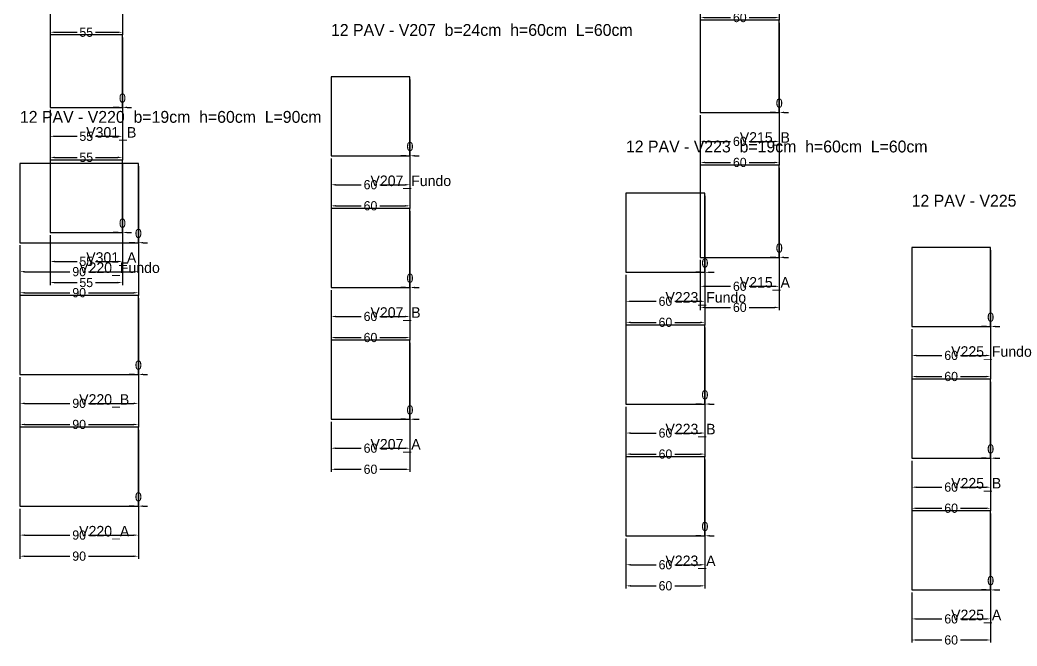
# Model space of a CAD drawing. Header units: metres. Extents: x 946 to 6411, y -603 to 1666.
# Drawn here: x 2367 to 3124, y -603 to -128 of the extents above; entities that cross this region are included whole.
import ezdxf

# ---------------------------------------------------------------- set-up
doc = ezdxf.new("R2010")
doc.units = ezdxf.units.M
doc.layers.add('COTA', color=3, linetype='Continuous')
doc.dimstyles.new('COTA_VIG', dxfattribs={"dimtxt": 7, "dimasz": 3.5, "dimexe": 2, "dimexo": 2, "dimgap": 1.5, "dimtad": 1, "dimdec": 1, "dimcen": 2.5, "dimclrd": 3, "dimclre": 3, "dimclrt": 3, "dimazin": 3, "dimtfac": 1, "dimtmove": 0, "dimatfit": 3})

# ---------------------------------------------------------------- blocks, each defined once
blk = doc.blocks.new('_CLOSEDFILLED')
at = {"color": 0, "linetype": 'BYBLOCK'}
blk.add_solid([(-1, 0.16), (0, 0), (-1, -0.16)], dxfattribs=at)
blk = doc.blocks.new('*D868')
at = {"color": 3}
for p, q in [((2602.96, -432.85), (2602.96, -454.85)), ((2662.96, -432.85), (2662.96, -454.85)), ((2606.46, -452.85), (2625.96, -452.85)), ((2639.96, -452.85), (2659.46, -452.85))]:
    blk.add_line(p, q, dxfattribs=at)
at = {"layer": 'Defpoints'}
for p in [(2602.96, -430.85), (2662.96, -430.85), (2602.96, -452.85)]:
    blk.add_point(p, dxfattribs=at)
at = {"layer": 'COTA', "color": 3, "xscale": 3.5, "yscale": 3.5, "rotation": 180}
blk.add_blockref('_CLOSEDFILLED', (2602.96, -452.85), dxfattribs=at)
at = {"layer": 'COTA', "color": 3, "xscale": 3.5, "yscale": 3.5}
blk.add_blockref('_CLOSEDFILLED', (2662.96, -452.85), dxfattribs=at)
at = {"layer": 'COTA', "color": 3, "insert": (2632.96, -452.85), "char_height": 7, "attachment_point": 5}
blk.add_mtext('60', dxfattribs=at)
blk = doc.blocks.new('*D869')
at = {"color": 3}
for p, q in [((2602.96, -432.85), (2602.96, -470.85)), ((2662.96, -432.85), (2662.96, -470.85)), ((2606.46, -468.85), (2625.96, -468.85)), ((2639.96, -468.85), (2659.46, -468.85))]:
    blk.add_line(p, q, dxfattribs=at)
at = {"layer": 'Defpoints'}
for p in [(2602.96, -430.85), (2662.96, -430.85), (2602.96, -468.85)]:
    blk.add_point(p, dxfattribs=at)
at = {"layer": 'COTA', "color": 3, "xscale": 3.5, "yscale": 3.5, "rotation": 180}
blk.add_blockref('_CLOSEDFILLED', (2602.96, -468.85), dxfattribs=at)
at = {"layer": 'COTA', "color": 3, "xscale": 3.5, "yscale": 3.5}
blk.add_blockref('_CLOSEDFILLED', (2662.96, -468.85), dxfattribs=at)
at = {"layer": 'COTA', "color": 3, "insert": (2632.96, -468.85), "char_height": 7, "attachment_point": 5}
blk.add_mtext('60', dxfattribs=at)
blk = doc.blocks.new('*D871')
at = {"color": 3}
for p, q in [((2602.96, -332.85), (2602.96, -354.85)), ((2662.96, -332.85), (2662.96, -354.85)), ((2606.46, -352.85), (2625.96, -352.85)), ((2639.96, -352.85), (2659.46, -352.85))]:
    blk.add_line(p, q, dxfattribs=at)
at = {"layer": 'Defpoints'}
for p in [(2602.96, -330.85), (2662.96, -330.85), (2602.96, -352.85)]:
    blk.add_point(p, dxfattribs=at)
at = {"layer": 'COTA', "color": 3, "xscale": 3.5, "yscale": 3.5, "rotation": 180}
blk.add_blockref('_CLOSEDFILLED', (2602.96, -352.85), dxfattribs=at)
at = {"layer": 'COTA', "color": 3, "xscale": 3.5, "yscale": 3.5}
blk.add_blockref('_CLOSEDFILLED', (2662.96, -352.85), dxfattribs=at)
at = {"layer": 'COTA', "color": 3, "insert": (2632.96, -352.85), "char_height": 7, "attachment_point": 5}
blk.add_mtext('60', dxfattribs=at)
blk = doc.blocks.new('*D872')
at = {"color": 3}
for p, q in [((2602.96, -332.85), (2602.96, -370.85)), ((2662.96, -332.85), (2662.96, -370.85)), ((2606.46, -368.85), (2625.96, -368.85)), ((2639.96, -368.85), (2659.46, -368.85))]:
    blk.add_line(p, q, dxfattribs=at)
at = {"layer": 'Defpoints'}
for p in [(2602.96, -330.85), (2662.96, -330.85), (2602.96, -368.85)]:
    blk.add_point(p, dxfattribs=at)
at = {"layer": 'COTA', "color": 3, "xscale": 3.5, "yscale": 3.5, "rotation": 180}
blk.add_blockref('_CLOSEDFILLED', (2602.96, -368.85), dxfattribs=at)
at = {"layer": 'COTA', "color": 3, "xscale": 3.5, "yscale": 3.5}
blk.add_blockref('_CLOSEDFILLED', (2662.96, -368.85), dxfattribs=at)
at = {"layer": 'COTA', "color": 3, "insert": (2632.96, -368.85), "char_height": 7, "attachment_point": 5}
blk.add_mtext('60', dxfattribs=at)
blk = doc.blocks.new('*D874')
at = {"color": 3}
for p, q in [((2602.96, -232.85), (2602.96, -254.85)), ((2662.96, -232.85), (2662.96, -254.85)), ((2606.46, -252.85), (2625.96, -252.85)), ((2639.96, -252.85), (2659.46, -252.85))]:
    blk.add_line(p, q, dxfattribs=at)
at = {"layer": 'Defpoints'}
for p in [(2602.96, -230.85), (2662.96, -230.85), (2602.96, -252.85)]:
    blk.add_point(p, dxfattribs=at)
at = {"layer": 'COTA', "color": 3, "xscale": 3.5, "yscale": 3.5, "rotation": 180}
blk.add_blockref('_CLOSEDFILLED', (2602.96, -252.85), dxfattribs=at)
at = {"layer": 'COTA', "color": 3, "xscale": 3.5, "yscale": 3.5}
blk.add_blockref('_CLOSEDFILLED', (2662.96, -252.85), dxfattribs=at)
at = {"layer": 'COTA', "color": 3, "insert": (2632.96, -252.85), "char_height": 7, "attachment_point": 5}
blk.add_mtext('60', dxfattribs=at)
blk = doc.blocks.new('*D875')
at = {"color": 3}
for p, q in [((2602.96, -232.85), (2602.96, -270.85)), ((2662.96, -232.85), (2662.96, -270.85)), ((2606.46, -268.85), (2625.96, -268.85)), ((2639.96, -268.85), (2659.46, -268.85))]:
    blk.add_line(p, q, dxfattribs=at)
at = {"layer": 'Defpoints'}
for p in [(2602.96, -230.85), (2662.96, -230.85), (2602.96, -268.85)]:
    blk.add_point(p, dxfattribs=at)
at = {"layer": 'COTA', "color": 3, "xscale": 3.5, "yscale": 3.5, "rotation": 180}
blk.add_blockref('_CLOSEDFILLED', (2602.96, -268.85), dxfattribs=at)
at = {"layer": 'COTA', "color": 3, "xscale": 3.5, "yscale": 3.5}
blk.add_blockref('_CLOSEDFILLED', (2662.96, -268.85), dxfattribs=at)
at = {"layer": 'COTA', "color": 3, "insert": (2632.96, -268.85), "char_height": 7, "attachment_point": 5}
blk.add_mtext('60', dxfattribs=at)
blk = doc.blocks.new('*D958')
at = {"color": 3}
for p, q in [((2883.55, -309.95), (2883.55, -331.95)), ((2943.55, -309.95), (2943.55, -331.95)), ((2887.05, -329.95), (2906.55, -329.95)), ((2920.55, -329.95), (2940.05, -329.95))]:
    blk.add_line(p, q, dxfattribs=at)
at = {"layer": 'Defpoints'}
for p in [(2883.55, -307.95), (2943.55, -307.95), (2883.55, -329.95)]:
    blk.add_point(p, dxfattribs=at)
at = {"layer": 'COTA', "color": 3, "xscale": 3.5, "yscale": 3.5, "rotation": 180}
blk.add_blockref('_CLOSEDFILLED', (2883.55, -329.95), dxfattribs=at)
at = {"layer": 'COTA', "color": 3, "xscale": 3.5, "yscale": 3.5}
blk.add_blockref('_CLOSEDFILLED', (2943.55, -329.95), dxfattribs=at)
at = {"layer": 'COTA', "color": 3, "insert": (2913.55, -329.95), "char_height": 7, "attachment_point": 5}
blk.add_mtext('60', dxfattribs=at)
blk = doc.blocks.new('*D959')
at = {"color": 3}
for p, q in [((2883.55, -309.95), (2883.55, -347.95)), ((2943.55, -309.95), (2943.55, -347.95)), ((2887.05, -345.95), (2906.55, -345.95)), ((2920.55, -345.95), (2940.05, -345.95))]:
    blk.add_line(p, q, dxfattribs=at)
at = {"layer": 'Defpoints'}
for p in [(2883.55, -307.95), (2943.55, -307.95), (2883.55, -345.95)]:
    blk.add_point(p, dxfattribs=at)
at = {"layer": 'COTA', "color": 3, "xscale": 3.5, "yscale": 3.5, "rotation": 180}
blk.add_blockref('_CLOSEDFILLED', (2883.55, -345.95), dxfattribs=at)
at = {"layer": 'COTA', "color": 3, "xscale": 3.5, "yscale": 3.5}
blk.add_blockref('_CLOSEDFILLED', (2943.55, -345.95), dxfattribs=at)
at = {"layer": 'COTA', "color": 3, "insert": (2913.55, -345.95), "char_height": 7, "attachment_point": 5}
blk.add_mtext('60', dxfattribs=at)
blk = doc.blocks.new('*D961')
at = {"color": 3}
for p, q in [((2883.55, -199.95), (2883.55, -221.95)), ((2943.55, -199.95), (2943.55, -221.95)), ((2887.05, -219.95), (2906.55, -219.95)), ((2920.55, -219.95), (2940.05, -219.95))]:
    blk.add_line(p, q, dxfattribs=at)
at = {"layer": 'Defpoints'}
for p in [(2883.55, -197.95), (2943.55, -197.95), (2883.55, -219.95)]:
    blk.add_point(p, dxfattribs=at)
at = {"layer": 'COTA', "color": 3, "xscale": 3.5, "yscale": 3.5, "rotation": 180}
blk.add_blockref('_CLOSEDFILLED', (2883.55, -219.95), dxfattribs=at)
at = {"layer": 'COTA', "color": 3, "xscale": 3.5, "yscale": 3.5}
blk.add_blockref('_CLOSEDFILLED', (2943.55, -219.95), dxfattribs=at)
at = {"layer": 'COTA', "color": 3, "insert": (2913.55, -219.95), "char_height": 7, "attachment_point": 5}
blk.add_mtext('60', dxfattribs=at)
blk = doc.blocks.new('*D962')
at = {"color": 3}
for p, q in [((2883.55, -199.95), (2883.55, -237.95)), ((2943.55, -199.95), (2943.55, -237.95)), ((2887.05, -235.95), (2906.55, -235.95)), ((2920.55, -235.95), (2940.05, -235.95))]:
    blk.add_line(p, q, dxfattribs=at)
at = {"layer": 'Defpoints'}
for p in [(2883.55, -197.95), (2943.55, -197.95), (2883.55, -235.95)]:
    blk.add_point(p, dxfattribs=at)
at = {"layer": 'COTA', "color": 3, "xscale": 3.5, "yscale": 3.5, "rotation": 180}
blk.add_blockref('_CLOSEDFILLED', (2883.55, -235.95), dxfattribs=at)
at = {"layer": 'COTA', "color": 3, "xscale": 3.5, "yscale": 3.5}
blk.add_blockref('_CLOSEDFILLED', (2943.55, -235.95), dxfattribs=at)
at = {"layer": 'COTA', "color": 3, "insert": (2913.55, -235.95), "char_height": 7, "attachment_point": 5}
blk.add_mtext('60', dxfattribs=at)
blk = doc.blocks.new('*D965')
at = {"color": 3}
for p, q in [((2883.55, -89.95), (2883.55, -127.95)), ((2943.55, -89.95), (2943.55, -127.95)), ((2887.05, -125.95), (2906.55, -125.95)), ((2920.55, -125.95), (2940.05, -125.95))]:
    blk.add_line(p, q, dxfattribs=at)
at = {"layer": 'Defpoints'}
for p in [(2883.55, -87.95), (2943.55, -87.95), (2883.55, -125.95)]:
    blk.add_point(p, dxfattribs=at)
at = {"layer": 'COTA', "color": 3, "xscale": 3.5, "yscale": 3.5, "rotation": 180}
blk.add_blockref('_CLOSEDFILLED', (2883.55, -125.95), dxfattribs=at)
at = {"layer": 'COTA', "color": 3, "xscale": 3.5, "yscale": 3.5}
blk.add_blockref('_CLOSEDFILLED', (2943.55, -125.95), dxfattribs=at)
at = {"layer": 'COTA', "color": 3, "insert": (2913.55, -125.95), "char_height": 7, "attachment_point": 5}
blk.add_mtext('60', dxfattribs=at)
blk = doc.blocks.new('*D1006')
at = {"color": 3}
for p, q in [((2366.63, -498.83), (2366.63, -520.83)), ((2456.63, -498.83), (2456.63, -520.83)), ((2370.13, -518.83), (2404.63, -518.83)), ((2418.63, -518.83), (2453.13, -518.83))]:
    blk.add_line(p, q, dxfattribs=at)
at = {"layer": 'Defpoints'}
for p in [(2366.63, -496.83), (2456.63, -496.83), (2366.63, -518.83)]:
    blk.add_point(p, dxfattribs=at)
at = {"layer": 'COTA', "color": 3, "xscale": 3.5, "yscale": 3.5, "rotation": 180}
blk.add_blockref('_CLOSEDFILLED', (2366.63, -518.83), dxfattribs=at)
at = {"layer": 'COTA', "color": 3, "xscale": 3.5, "yscale": 3.5}
blk.add_blockref('_CLOSEDFILLED', (2456.63, -518.83), dxfattribs=at)
at = {"layer": 'COTA', "color": 3, "insert": (2411.63, -518.83), "char_height": 7, "attachment_point": 5}
blk.add_mtext('90', dxfattribs=at)
blk = doc.blocks.new('*D1007')
at = {"color": 3}
for p, q in [((2366.63, -498.83), (2366.63, -536.83)), ((2456.63, -498.83), (2456.63, -536.83)), ((2370.13, -534.83), (2404.63, -534.83)), ((2418.63, -534.83), (2453.13, -534.83))]:
    blk.add_line(p, q, dxfattribs=at)
at = {"layer": 'Defpoints'}
for p in [(2366.63, -496.83), (2456.63, -496.83), (2366.63, -534.83)]:
    blk.add_point(p, dxfattribs=at)
at = {"layer": 'COTA', "color": 3, "xscale": 3.5, "yscale": 3.5, "rotation": 180}
blk.add_blockref('_CLOSEDFILLED', (2366.63, -534.83), dxfattribs=at)
at = {"layer": 'COTA', "color": 3, "xscale": 3.5, "yscale": 3.5}
blk.add_blockref('_CLOSEDFILLED', (2456.63, -534.83), dxfattribs=at)
at = {"layer": 'COTA', "color": 3, "insert": (2411.63, -534.83), "char_height": 7, "attachment_point": 5}
blk.add_mtext('90', dxfattribs=at)
blk = doc.blocks.new('*D1009')
at = {"color": 3}
for p, q in [((2366.63, -398.83), (2366.63, -420.83)), ((2456.63, -398.83), (2456.63, -420.83)), ((2370.13, -418.83), (2404.63, -418.83)), ((2418.63, -418.83), (2453.13, -418.83))]:
    blk.add_line(p, q, dxfattribs=at)
at = {"layer": 'Defpoints'}
for p in [(2366.63, -396.83), (2456.63, -396.83), (2366.63, -418.83)]:
    blk.add_point(p, dxfattribs=at)
at = {"layer": 'COTA', "color": 3, "xscale": 3.5, "yscale": 3.5, "rotation": 180}
blk.add_blockref('_CLOSEDFILLED', (2366.63, -418.83), dxfattribs=at)
at = {"layer": 'COTA', "color": 3, "xscale": 3.5, "yscale": 3.5}
blk.add_blockref('_CLOSEDFILLED', (2456.63, -418.83), dxfattribs=at)
at = {"layer": 'COTA', "color": 3, "insert": (2411.63, -418.83), "char_height": 7, "attachment_point": 5}
blk.add_mtext('90', dxfattribs=at)
blk = doc.blocks.new('*D1010')
at = {"color": 3}
for p, q in [((2366.63, -398.83), (2366.63, -436.83)), ((2456.63, -398.83), (2456.63, -436.83)), ((2370.13, -434.83), (2404.63, -434.83)), ((2418.63, -434.83), (2453.13, -434.83))]:
    blk.add_line(p, q, dxfattribs=at)
at = {"layer": 'Defpoints'}
for p in [(2366.63, -396.83), (2456.63, -396.83), (2366.63, -434.83)]:
    blk.add_point(p, dxfattribs=at)
at = {"layer": 'COTA', "color": 3, "xscale": 3.5, "yscale": 3.5, "rotation": 180}
blk.add_blockref('_CLOSEDFILLED', (2366.63, -434.83), dxfattribs=at)
at = {"layer": 'COTA', "color": 3, "xscale": 3.5, "yscale": 3.5}
blk.add_blockref('_CLOSEDFILLED', (2456.63, -434.83), dxfattribs=at)
at = {"layer": 'COTA', "color": 3, "insert": (2411.63, -434.83), "char_height": 7, "attachment_point": 5}
blk.add_mtext('90', dxfattribs=at)
blk = doc.blocks.new('*D1012')
at = {"color": 3}
for p, q in [((2366.63, -298.83), (2366.63, -320.83)), ((2456.63, -298.83), (2456.63, -320.83)), ((2370.13, -318.83), (2404.63, -318.83)), ((2418.63, -318.83), (2453.13, -318.83))]:
    blk.add_line(p, q, dxfattribs=at)
at = {"layer": 'Defpoints'}
for p in [(2366.63, -296.83), (2456.63, -296.83), (2366.63, -318.83)]:
    blk.add_point(p, dxfattribs=at)
at = {"layer": 'COTA', "color": 3, "xscale": 3.5, "yscale": 3.5, "rotation": 180}
blk.add_blockref('_CLOSEDFILLED', (2366.63, -318.83), dxfattribs=at)
at = {"layer": 'COTA', "color": 3, "xscale": 3.5, "yscale": 3.5}
blk.add_blockref('_CLOSEDFILLED', (2456.63, -318.83), dxfattribs=at)
at = {"layer": 'COTA', "color": 3, "insert": (2411.63, -318.83), "char_height": 7, "attachment_point": 5}
blk.add_mtext('90', dxfattribs=at)
blk = doc.blocks.new('*D1013')
at = {"color": 3}
for p, q in [((2366.63, -298.83), (2366.63, -336.83)), ((2456.63, -298.83), (2456.63, -336.83)), ((2370.13, -334.83), (2404.63, -334.83)), ((2418.63, -334.83), (2453.13, -334.83))]:
    blk.add_line(p, q, dxfattribs=at)
at = {"layer": 'Defpoints'}
for p in [(2366.63, -296.83), (2456.63, -296.83), (2366.63, -334.83)]:
    blk.add_point(p, dxfattribs=at)
at = {"layer": 'COTA', "color": 3, "xscale": 3.5, "yscale": 3.5, "rotation": 180}
blk.add_blockref('_CLOSEDFILLED', (2366.63, -334.83), dxfattribs=at)
at = {"layer": 'COTA', "color": 3, "xscale": 3.5, "yscale": 3.5}
blk.add_blockref('_CLOSEDFILLED', (2456.63, -334.83), dxfattribs=at)
at = {"layer": 'COTA', "color": 3, "insert": (2411.63, -334.83), "char_height": 7, "attachment_point": 5}
blk.add_mtext('90', dxfattribs=at)
blk = doc.blocks.new('*D1033')
at = {"color": 3}
for p, q in [((2827.06, -521.32), (2827.06, -543.32)), ((2887.06, -521.32), (2887.06, -543.32)), ((2830.56, -541.32), (2850.06, -541.32)), ((2864.06, -541.32), (2883.56, -541.32))]:
    blk.add_line(p, q, dxfattribs=at)
at = {"layer": 'Defpoints'}
for p in [(2827.06, -519.32), (2887.06, -519.32), (2827.06, -541.32)]:
    blk.add_point(p, dxfattribs=at)
at = {"layer": 'COTA', "color": 3, "xscale": 3.5, "yscale": 3.5, "rotation": 180}
blk.add_blockref('_CLOSEDFILLED', (2827.06, -541.32), dxfattribs=at)
at = {"layer": 'COTA', "color": 3, "xscale": 3.5, "yscale": 3.5}
blk.add_blockref('_CLOSEDFILLED', (2887.06, -541.32), dxfattribs=at)
at = {"layer": 'COTA', "color": 3, "insert": (2857.06, -541.32), "char_height": 7, "attachment_point": 5}
blk.add_mtext('60', dxfattribs=at)
blk = doc.blocks.new('*D1034')
at = {"color": 3}
for p, q in [((2827.06, -521.32), (2827.06, -559.32)), ((2887.06, -521.32), (2887.06, -559.32)), ((2830.56, -557.32), (2850.06, -557.32)), ((2864.06, -557.32), (2883.56, -557.32))]:
    blk.add_line(p, q, dxfattribs=at)
at = {"layer": 'Defpoints'}
for p in [(2827.06, -519.32), (2887.06, -519.32), (2827.06, -557.32)]:
    blk.add_point(p, dxfattribs=at)
at = {"layer": 'COTA', "color": 3, "xscale": 3.5, "yscale": 3.5, "rotation": 180}
blk.add_blockref('_CLOSEDFILLED', (2827.06, -557.32), dxfattribs=at)
at = {"layer": 'COTA', "color": 3, "xscale": 3.5, "yscale": 3.5}
blk.add_blockref('_CLOSEDFILLED', (2887.06, -557.32), dxfattribs=at)
at = {"layer": 'COTA', "color": 3, "insert": (2857.06, -557.32), "char_height": 7, "attachment_point": 5}
blk.add_mtext('60', dxfattribs=at)
blk = doc.blocks.new('*D1036')
at = {"color": 3}
for p, q in [((2827.06, -421.32), (2827.06, -443.32)), ((2887.06, -421.32), (2887.06, -443.32)), ((2830.56, -441.32), (2850.06, -441.32)), ((2864.06, -441.32), (2883.56, -441.32))]:
    blk.add_line(p, q, dxfattribs=at)
at = {"layer": 'Defpoints'}
for p in [(2827.06, -419.32), (2887.06, -419.32), (2827.06, -441.32)]:
    blk.add_point(p, dxfattribs=at)
at = {"layer": 'COTA', "color": 3, "xscale": 3.5, "yscale": 3.5, "rotation": 180}
blk.add_blockref('_CLOSEDFILLED', (2827.06, -441.32), dxfattribs=at)
at = {"layer": 'COTA', "color": 3, "xscale": 3.5, "yscale": 3.5}
blk.add_blockref('_CLOSEDFILLED', (2887.06, -441.32), dxfattribs=at)
at = {"layer": 'COTA', "color": 3, "insert": (2857.06, -441.32), "char_height": 7, "attachment_point": 5}
blk.add_mtext('60', dxfattribs=at)
blk = doc.blocks.new('*D1037')
at = {"color": 3}
for p, q in [((2827.06, -421.32), (2827.06, -459.32)), ((2887.06, -421.32), (2887.06, -459.32)), ((2830.56, -457.32), (2850.06, -457.32)), ((2864.06, -457.32), (2883.56, -457.32))]:
    blk.add_line(p, q, dxfattribs=at)
at = {"layer": 'Defpoints'}
for p in [(2827.06, -419.32), (2887.06, -419.32), (2827.06, -457.32)]:
    blk.add_point(p, dxfattribs=at)
at = {"layer": 'COTA', "color": 3, "xscale": 3.5, "yscale": 3.5, "rotation": 180}
blk.add_blockref('_CLOSEDFILLED', (2827.06, -457.32), dxfattribs=at)
at = {"layer": 'COTA', "color": 3, "xscale": 3.5, "yscale": 3.5}
blk.add_blockref('_CLOSEDFILLED', (2887.06, -457.32), dxfattribs=at)
at = {"layer": 'COTA', "color": 3, "insert": (2857.06, -457.32), "char_height": 7, "attachment_point": 5}
blk.add_mtext('60', dxfattribs=at)
blk = doc.blocks.new('*D1039')
at = {"color": 3}
for p, q in [((2827.06, -321.32), (2827.06, -343.32)), ((2887.06, -321.32), (2887.06, -343.32)), ((2830.56, -341.32), (2850.06, -341.32)), ((2864.06, -341.32), (2883.56, -341.32))]:
    blk.add_line(p, q, dxfattribs=at)
at = {"layer": 'Defpoints'}
for p in [(2827.06, -319.32), (2887.06, -319.32), (2827.06, -341.32)]:
    blk.add_point(p, dxfattribs=at)
at = {"layer": 'COTA', "color": 3, "xscale": 3.5, "yscale": 3.5, "rotation": 180}
blk.add_blockref('_CLOSEDFILLED', (2827.06, -341.32), dxfattribs=at)
at = {"layer": 'COTA', "color": 3, "xscale": 3.5, "yscale": 3.5}
blk.add_blockref('_CLOSEDFILLED', (2887.06, -341.32), dxfattribs=at)
at = {"layer": 'COTA', "color": 3, "insert": (2857.06, -341.32), "char_height": 7, "attachment_point": 5}
blk.add_mtext('60', dxfattribs=at)
blk = doc.blocks.new('*D1040')
at = {"color": 3}
for p, q in [((2827.06, -321.32), (2827.06, -359.32)), ((2887.06, -321.32), (2887.06, -359.32)), ((2830.56, -357.32), (2850.06, -357.32)), ((2864.06, -357.32), (2883.56, -357.32))]:
    blk.add_line(p, q, dxfattribs=at)
at = {"layer": 'Defpoints'}
for p in [(2827.06, -319.32), (2887.06, -319.32), (2827.06, -357.32)]:
    blk.add_point(p, dxfattribs=at)
at = {"layer": 'COTA', "color": 3, "xscale": 3.5, "yscale": 3.5, "rotation": 180}
blk.add_blockref('_CLOSEDFILLED', (2827.06, -357.32), dxfattribs=at)
at = {"layer": 'COTA', "color": 3, "xscale": 3.5, "yscale": 3.5}
blk.add_blockref('_CLOSEDFILLED', (2887.06, -357.32), dxfattribs=at)
at = {"layer": 'COTA', "color": 3, "insert": (2857.06, -357.32), "char_height": 7, "attachment_point": 5}
blk.add_mtext('60', dxfattribs=at)
blk = doc.blocks.new('*D1051')
at = {"color": 3}
for p, q in [((3044.12, -562.43), (3044.12, -584.43)), ((3104.12, -562.43), (3104.12, -584.43)), ((3047.62, -582.43), (3067.12, -582.43)), ((3081.12, -582.43), (3100.62, -582.43))]:
    blk.add_line(p, q, dxfattribs=at)
at = {"layer": 'Defpoints'}
for p in [(3044.12, -560.43), (3104.12, -560.43), (3044.12, -582.43)]:
    blk.add_point(p, dxfattribs=at)
at = {"layer": 'COTA', "color": 3, "xscale": 3.5, "yscale": 3.5, "rotation": 180}
blk.add_blockref('_CLOSEDFILLED', (3044.12, -582.43), dxfattribs=at)
at = {"layer": 'COTA', "color": 3, "xscale": 3.5, "yscale": 3.5}
blk.add_blockref('_CLOSEDFILLED', (3104.12, -582.43), dxfattribs=at)
at = {"layer": 'COTA', "color": 3, "insert": (3074.12, -582.43), "char_height": 7, "attachment_point": 5}
blk.add_mtext('60', dxfattribs=at)
blk = doc.blocks.new('*D1052')
at = {"color": 3}
for p, q in [((3044.12, -562.43), (3044.12, -600.43)), ((3104.12, -562.43), (3104.12, -600.43)), ((3047.62, -598.43), (3067.12, -598.43)), ((3081.12, -598.43), (3100.62, -598.43))]:
    blk.add_line(p, q, dxfattribs=at)
at = {"layer": 'Defpoints'}
for p in [(3044.12, -560.43), (3104.12, -560.43), (3044.12, -598.43)]:
    blk.add_point(p, dxfattribs=at)
at = {"layer": 'COTA', "color": 3, "xscale": 3.5, "yscale": 3.5, "rotation": 180}
blk.add_blockref('_CLOSEDFILLED', (3044.12, -598.43), dxfattribs=at)
at = {"layer": 'COTA', "color": 3, "xscale": 3.5, "yscale": 3.5}
blk.add_blockref('_CLOSEDFILLED', (3104.12, -598.43), dxfattribs=at)
at = {"layer": 'COTA', "color": 3, "insert": (3074.12, -598.43), "char_height": 7, "attachment_point": 5}
blk.add_mtext('60', dxfattribs=at)
blk = doc.blocks.new('*D1054')
at = {"color": 3}
for p, q in [((3044.12, -462.43), (3044.12, -484.43)), ((3104.12, -462.43), (3104.12, -484.43)), ((3047.62, -482.43), (3067.12, -482.43)), ((3081.12, -482.43), (3100.62, -482.43))]:
    blk.add_line(p, q, dxfattribs=at)
at = {"layer": 'Defpoints'}
for p in [(3044.12, -460.43), (3104.12, -460.43), (3044.12, -482.43)]:
    blk.add_point(p, dxfattribs=at)
at = {"layer": 'COTA', "color": 3, "xscale": 3.5, "yscale": 3.5, "rotation": 180}
blk.add_blockref('_CLOSEDFILLED', (3044.12, -482.43), dxfattribs=at)
at = {"layer": 'COTA', "color": 3, "xscale": 3.5, "yscale": 3.5}
blk.add_blockref('_CLOSEDFILLED', (3104.12, -482.43), dxfattribs=at)
at = {"layer": 'COTA', "color": 3, "insert": (3074.12, -482.43), "char_height": 7, "attachment_point": 5}
blk.add_mtext('60', dxfattribs=at)
blk = doc.blocks.new('*D1055')
at = {"color": 3}
for p, q in [((3044.12, -462.43), (3044.12, -500.43)), ((3104.12, -462.43), (3104.12, -500.43)), ((3047.62, -498.43), (3067.12, -498.43)), ((3081.12, -498.43), (3100.62, -498.43))]:
    blk.add_line(p, q, dxfattribs=at)
at = {"layer": 'Defpoints'}
for p in [(3044.12, -460.43), (3104.12, -460.43), (3044.12, -498.43)]:
    blk.add_point(p, dxfattribs=at)
at = {"layer": 'COTA', "color": 3, "xscale": 3.5, "yscale": 3.5, "rotation": 180}
blk.add_blockref('_CLOSEDFILLED', (3044.12, -498.43), dxfattribs=at)
at = {"layer": 'COTA', "color": 3, "xscale": 3.5, "yscale": 3.5}
blk.add_blockref('_CLOSEDFILLED', (3104.12, -498.43), dxfattribs=at)
at = {"layer": 'COTA', "color": 3, "insert": (3074.12, -498.43), "char_height": 7, "attachment_point": 5}
blk.add_mtext('60', dxfattribs=at)
blk = doc.blocks.new('*D1057')
at = {"color": 3}
for p, q in [((3044.12, -362.43), (3044.12, -384.43)), ((3104.12, -362.43), (3104.12, -384.43)), ((3047.62, -382.43), (3067.12, -382.43)), ((3081.12, -382.43), (3100.62, -382.43))]:
    blk.add_line(p, q, dxfattribs=at)
at = {"layer": 'Defpoints'}
for p in [(3044.12, -360.43), (3104.12, -360.43), (3044.12, -382.43)]:
    blk.add_point(p, dxfattribs=at)
at = {"layer": 'COTA', "color": 3, "xscale": 3.5, "yscale": 3.5, "rotation": 180}
blk.add_blockref('_CLOSEDFILLED', (3044.12, -382.43), dxfattribs=at)
at = {"layer": 'COTA', "color": 3, "xscale": 3.5, "yscale": 3.5}
blk.add_blockref('_CLOSEDFILLED', (3104.12, -382.43), dxfattribs=at)
at = {"layer": 'COTA', "color": 3, "insert": (3074.12, -382.43), "char_height": 7, "attachment_point": 5}
blk.add_mtext('60', dxfattribs=at)
blk = doc.blocks.new('*D1058')
at = {"color": 3}
for p, q in [((3044.12, -362.43), (3044.12, -400.43)), ((3104.12, -362.43), (3104.12, -400.43)), ((3047.62, -398.43), (3067.12, -398.43)), ((3081.12, -398.43), (3100.62, -398.43))]:
    blk.add_line(p, q, dxfattribs=at)
at = {"layer": 'Defpoints'}
for p in [(3044.12, -360.43), (3104.12, -360.43), (3044.12, -398.43)]:
    blk.add_point(p, dxfattribs=at)
at = {"layer": 'COTA', "color": 3, "xscale": 3.5, "yscale": 3.5, "rotation": 180}
blk.add_blockref('_CLOSEDFILLED', (3044.12, -398.43), dxfattribs=at)
at = {"layer": 'COTA', "color": 3, "xscale": 3.5, "yscale": 3.5}
blk.add_blockref('_CLOSEDFILLED', (3104.12, -398.43), dxfattribs=at)
at = {"layer": 'COTA', "color": 3, "insert": (3074.12, -398.43), "char_height": 7, "attachment_point": 5}
blk.add_mtext('60', dxfattribs=at)
blk = doc.blocks.new('*D1318')
at = {"color": 3}
for p, q in [((2389.5, -291.09), (2389.5, -313.09)), ((2444.5, -291.09), (2444.5, -313.09)), ((2393, -311.09), (2410, -311.09)), ((2424, -311.09), (2441, -311.09))]:
    blk.add_line(p, q, dxfattribs=at)
at = {"layer": 'Defpoints'}
for p in [(2389.5, -289.09), (2444.5, -289.09), (2389.5, -311.09)]:
    blk.add_point(p, dxfattribs=at)
at = {"layer": 'COTA', "color": 3, "xscale": 3.5, "yscale": 3.5, "rotation": 180}
blk.add_blockref('_CLOSEDFILLED', (2389.5, -311.09), dxfattribs=at)
at = {"layer": 'COTA', "color": 3, "xscale": 3.5, "yscale": 3.5}
blk.add_blockref('_CLOSEDFILLED', (2444.5, -311.09), dxfattribs=at)
at = {"layer": 'COTA', "color": 3, "insert": (2417, -311.09), "char_height": 7, "attachment_point": 5}
blk.add_mtext('55', dxfattribs=at)
blk = doc.blocks.new('*D1319')
at = {"color": 3}
for p, q in [((2389.5, -291.09), (2389.5, -329.09)), ((2444.5, -291.09), (2444.5, -329.09)), ((2393, -327.09), (2410, -327.09)), ((2424, -327.09), (2441, -327.09))]:
    blk.add_line(p, q, dxfattribs=at)
at = {"layer": 'Defpoints'}
for p in [(2389.5, -289.09), (2444.5, -289.09), (2389.5, -327.09)]:
    blk.add_point(p, dxfattribs=at)
at = {"layer": 'COTA', "color": 3, "xscale": 3.5, "yscale": 3.5, "rotation": 180}
blk.add_blockref('_CLOSEDFILLED', (2389.5, -327.09), dxfattribs=at)
at = {"layer": 'COTA', "color": 3, "xscale": 3.5, "yscale": 3.5}
blk.add_blockref('_CLOSEDFILLED', (2444.5, -327.09), dxfattribs=at)
at = {"layer": 'COTA', "color": 3, "insert": (2417, -327.09), "char_height": 7, "attachment_point": 5}
blk.add_mtext('55', dxfattribs=at)
blk = doc.blocks.new('*D1321')
at = {"color": 3}
for p, q in [((2389.5, -196.09), (2389.5, -218.09)), ((2444.5, -196.09), (2444.5, -218.09)), ((2393, -216.09), (2410, -216.09)), ((2424, -216.09), (2441, -216.09))]:
    blk.add_line(p, q, dxfattribs=at)
at = {"layer": 'Defpoints'}
for p in [(2389.5, -194.09), (2444.5, -194.09), (2389.5, -216.09)]:
    blk.add_point(p, dxfattribs=at)
at = {"layer": 'COTA', "color": 3, "xscale": 3.5, "yscale": 3.5, "rotation": 180}
blk.add_blockref('_CLOSEDFILLED', (2389.5, -216.09), dxfattribs=at)
at = {"layer": 'COTA', "color": 3, "xscale": 3.5, "yscale": 3.5}
blk.add_blockref('_CLOSEDFILLED', (2444.5, -216.09), dxfattribs=at)
at = {"layer": 'COTA', "color": 3, "insert": (2417, -216.09), "char_height": 7, "attachment_point": 5}
blk.add_mtext('55', dxfattribs=at)
blk = doc.blocks.new('*D1322')
at = {"color": 3}
for p, q in [((2389.5, -196.09), (2389.5, -234.09)), ((2444.5, -196.09), (2444.5, -234.09)), ((2393, -232.09), (2410, -232.09)), ((2424, -232.09), (2441, -232.09))]:
    blk.add_line(p, q, dxfattribs=at)
at = {"layer": 'Defpoints'}
for p in [(2389.5, -194.09), (2444.5, -194.09), (2389.5, -232.09)]:
    blk.add_point(p, dxfattribs=at)
at = {"layer": 'COTA', "color": 3, "xscale": 3.5, "yscale": 3.5, "rotation": 180}
blk.add_blockref('_CLOSEDFILLED', (2389.5, -232.09), dxfattribs=at)
at = {"layer": 'COTA', "color": 3, "xscale": 3.5, "yscale": 3.5}
blk.add_blockref('_CLOSEDFILLED', (2444.5, -232.09), dxfattribs=at)
at = {"layer": 'COTA', "color": 3, "insert": (2417, -232.09), "char_height": 7, "attachment_point": 5}
blk.add_mtext('55', dxfattribs=at)
blk = doc.blocks.new('*D1325')
at = {"color": 3}
for p, q in [((2389.5, -101.09), (2389.5, -139.09)), ((2444.5, -101.09), (2444.5, -139.09)), ((2393, -137.09), (2410, -137.09)), ((2424, -137.09), (2441, -137.09))]:
    blk.add_line(p, q, dxfattribs=at)
at = {"layer": 'Defpoints'}
for p in [(2389.5, -99.09), (2444.5, -99.09), (2389.5, -137.09)]:
    blk.add_point(p, dxfattribs=at)
at = {"layer": 'COTA', "color": 3, "xscale": 3.5, "yscale": 3.5, "rotation": 180}
blk.add_blockref('_CLOSEDFILLED', (2389.5, -137.09), dxfattribs=at)
at = {"layer": 'COTA', "color": 3, "xscale": 3.5, "yscale": 3.5}
blk.add_blockref('_CLOSEDFILLED', (2444.5, -137.09), dxfattribs=at)
at = {"layer": 'COTA', "color": 3, "insert": (2417, -137.09), "char_height": 7, "attachment_point": 5}
blk.add_mtext('55', dxfattribs=at)

msp = doc.modelspace()

# ---------------------------------------------------------------- linework, layer by layer
at = {"layer": 'Paineis'}
for points in [[(2883.55, -197.95), (2943.55, -197.95), (2943.55, -127.95), (2883.55, -127.95)], [(2389.5, -194.09), (2444.5, -194.09), (2444.5, -139.09), (2389.5, -139.09)], [(2602.96, -230.85), (2662.96, -230.85), (2662.96, -170.85), (2602.96, -170.85)], [(2389.5, -289.09), (2444.5, -289.09), (2444.5, -234.09), (2389.5, -234.09)], [(2366.63, -296.83), (2456.63, -296.83), (2456.63, -236.83), (2366.63, -236.83)], [(2883.55, -307.95), (2943.55, -307.95), (2943.55, -237.95), (2883.55, -237.95)], [(2827.06, -319.32), (2887.06, -319.32), (2887.06, -259.32), (2827.06, -259.32)], [(2602.96, -330.85), (2662.96, -330.85), (2662.96, -270.85), (2602.96, -270.85)], [(3044.12, -360.43), (3104.12, -360.43), (3104.12, -300.43), (3044.12, -300.43)], [(2366.63, -396.83), (2456.63, -396.83), (2456.63, -336.83), (2366.63, -336.83)], [(2827.06, -419.32), (2887.06, -419.32), (2887.06, -359.32), (2827.06, -359.32)], [(2602.96, -430.85), (2662.96, -430.85), (2662.96, -370.85), (2602.96, -370.85)], [(3044.12, -460.43), (3104.12, -460.43), (3104.12, -400.43), (3044.12, -400.43)], [(2366.63, -496.83), (2456.63, -496.83), (2456.63, -436.83), (2366.63, -436.83)], [(2827.06, -519.32), (2887.06, -519.32), (2887.06, -459.32), (2827.06, -459.32)], [(3044.12, -560.43), (3104.12, -560.43), (3104.12, -500.43), (3044.12, -500.43)]]:
    msp.add_lwpolyline(points, close=True, dxfattribs=at)

# ---------------------------------------------------------------- texts
at = {"layer": 'NOMENCLATURA', "char_height": 9, "attachment_point": 1}
for s, insert in [('12 PAV - V207  b=24cm  h=60cm  L=60cm', (2602.96, -130.85)), ('12 PAV - V220  b=19cm  h=60cm  L=90cm', (2366.63, -196.83)), ('12 PAV - V223  b=19cm  h=60cm  L=60cm', (2827.06, -219.32)), ('12 PAV - V225  b=27cm  h=60cm  L=60cm', (3044.12, -260.43))]:
    msp.add_mtext(s, dxfattribs=dict(at, insert=insert))
at = {"layer": 'Texto Secao', "char_height": 8, "attachment_point": 1}
for s, insert in [('V301_B', (2417, -209.09)), ('V215_B', (2913.55, -212.95)), ('V207_Fundo', (2632.96, -245.85)), ('V301_A', (2417, -304.09)), ('V220_Fundo', (2411.63, -311.83)), ('V215_A', (2913.55, -322.95)), ('V223_Fundo', (2857.06, -334.32)), ('V207_B', (2632.96, -345.85)), ('V225_Fundo', (3074.12, -375.43)), ('V220_B', (2411.63, -411.83)), ('V223_B', (2857.06, -434.32)), ('V207_A', (2632.96, -445.85)), ('V225_B', (3074.12, -475.43)), ('V220_A', (2411.63, -511.83)), ('V223_A', (2857.06, -534.32)), ('V225_A', (3074.12, -575.43))]:
    msp.add_mtext(s, dxfattribs=dict(at, insert=insert))

# ---------------------------------------------------------------- dimensions: what is measured, and where the dimension line sits
at = {"layer": 'COTA'}
for base, p1, p2, picture, middle in [((2883.55, -125.95), (2883.55, -87.95), (2943.55, -87.95), '*D965', (2913.55, -125.95)), ((2389.5, -137.09), (2389.5, -99.09), (2444.5, -99.09), '*D1325', (2417, -137.09)), ((2389.5, -216.09), (2389.5, -194.09), (2444.5, -194.09), '*D1321', (2417, -216.09)), ((2389.5, -232.09), (2389.5, -194.09), (2444.5, -194.09), '*D1322', (2417, -232.09)), ((2883.55, -219.95), (2883.55, -197.95), (2943.55, -197.95), '*D961', (2913.55, -219.95)), ((2883.55, -235.95), (2883.55, -197.95), (2943.55, -197.95), '*D962', (2913.55, -235.95)), ((2602.96, -252.85), (2602.96, -230.85), (2662.96, -230.85), '*D874', (2632.96, -252.85)), ((2602.96, -268.85), (2602.96, -230.85), (2662.96, -230.85), '*D875', (2632.96, -268.85)), ((2389.5, -311.09), (2389.5, -289.09), (2444.5, -289.09), '*D1318', (2417, -311.09)), ((2389.5, -327.09), (2389.5, -289.09), (2444.5, -289.09), '*D1319', (2417, -327.09)), ((2366.63, -318.83), (2366.63, -296.83), (2456.63, -296.83), '*D1012', (2411.63, -318.83)), ((2366.63, -334.83), (2366.63, -296.83), (2456.63, -296.83), '*D1013', (2411.63, -334.83)), ((2883.55, -329.95), (2883.55, -307.95), (2943.55, -307.95), '*D958', (2913.55, -329.95)), ((2883.55, -345.95), (2883.55, -307.95), (2943.55, -307.95), '*D959', (2913.55, -345.95)), ((2827.06, -341.32), (2827.06, -319.32), (2887.06, -319.32), '*D1039', (2857.06, -341.32)), ((2827.06, -357.32), (2827.06, -319.32), (2887.06, -319.32), '*D1040', (2857.06, -357.32)), ((2602.96, -352.85), (2602.96, -330.85), (2662.96, -330.85), '*D871', (2632.96, -352.85)), ((2602.96, -368.85), (2602.96, -330.85), (2662.96, -330.85), '*D872', (2632.96, -368.85)), ((3044.12, -382.43), (3044.12, -360.43), (3104.12, -360.43), '*D1057', (3074.12, -382.43)), ((3044.12, -398.43), (3044.12, -360.43), (3104.12, -360.43), '*D1058', (3074.12, -398.43)), ((2366.63, -418.83), (2366.63, -396.83), (2456.63, -396.83), '*D1009', (2411.63, -418.83)), ((2366.63, -434.83), (2366.63, -396.83), (2456.63, -396.83), '*D1010', (2411.63, -434.83)), ((2827.06, -441.32), (2827.06, -419.32), (2887.06, -419.32), '*D1036', (2857.06, -441.32)), ((2827.06, -457.32), (2827.06, -419.32), (2887.06, -419.32), '*D1037', (2857.06, -457.32)), ((2602.96, -452.85), (2602.96, -430.85), (2662.96, -430.85), '*D868', (2632.96, -452.85)), ((2602.96, -468.85), (2602.96, -430.85), (2662.96, -430.85), '*D869', (2632.96, -468.85)), ((3044.12, -482.43), (3044.12, -460.43), (3104.12, -460.43), '*D1054', (3074.12, -482.43)), ((3044.12, -498.43), (3044.12, -460.43), (3104.12, -460.43), '*D1055', (3074.12, -498.43)), ((2366.63, -518.83), (2366.63, -496.83), (2456.63, -496.83), '*D1006', (2411.63, -518.83)), ((2366.63, -534.83), (2366.63, -496.83), (2456.63, -496.83), '*D1007', (2411.63, -534.83)), ((2827.06, -541.32), (2827.06, -519.32), (2887.06, -519.32), '*D1033', (2857.06, -541.32)), ((2827.06, -557.32), (2827.06, -519.32), (2887.06, -519.32), '*D1034', (2857.06, -557.32)), ((3044.12, -582.43), (3044.12, -560.43), (3104.12, -560.43), '*D1051', (3074.12, -582.43)), ((3044.12, -598.43), (3044.12, -560.43), (3104.12, -560.43), '*D1052', (3074.12, -598.43))]:
    dim = msp.add_linear_dim(base=base, p1=p1, p2=p2, dimstyle='COTA_VIG', dxfattribs=at)
    dim.commit()
    dim.dimension.update_dxf_attribs({"geometry": picture, "text_midpoint": middle})
for base, p1, p2 in [((2943.55, -197.95), (2943.55, -197.95), (2943.55, -127.95)), ((2444.5, -194.09), (2444.5, -194.09), (2444.5, -139.09)), ((2662.96, -230.85), (2662.96, -230.85), (2662.96, -170.85)), ((2444.5, -289.09), (2444.5, -289.09), (2444.5, -234.09)), ((2456.63, -296.83), (2456.63, -296.83), (2456.63, -236.83)), ((2943.55, -307.95), (2943.55, -307.95), (2943.55, -237.95)), ((2887.06, -319.32), (2887.06, -319.32), (2887.06, -259.32)), ((2662.96, -330.85), (2662.96, -330.85), (2662.96, -270.85)), ((3104.12, -360.43), (3104.12, -360.43), (3104.12, -300.43)), ((2456.63, -396.83), (2456.63, -396.83), (2456.63, -336.83)), ((2887.06, -419.32), (2887.06, -419.32), (2887.06, -359.32)), ((2662.96, -430.85), (2662.96, -430.85), (2662.96, -370.85)), ((3104.12, -460.43), (3104.12, -460.43), (3104.12, -400.43)), ((2456.63, -496.83), (2456.63, -496.83), (2456.63, -436.83)), ((2887.06, -519.32), (2887.06, -519.32), (2887.06, -459.32)), ((3104.12, -560.43), (3104.12, -560.43), (3104.12, -500.43))]:
    msp.add_linear_dim(base=base, p1=p1, p2=p2, dimstyle='COTA_VIG', dxfattribs=at).render()

doc.saveas('drawing.dxf')
